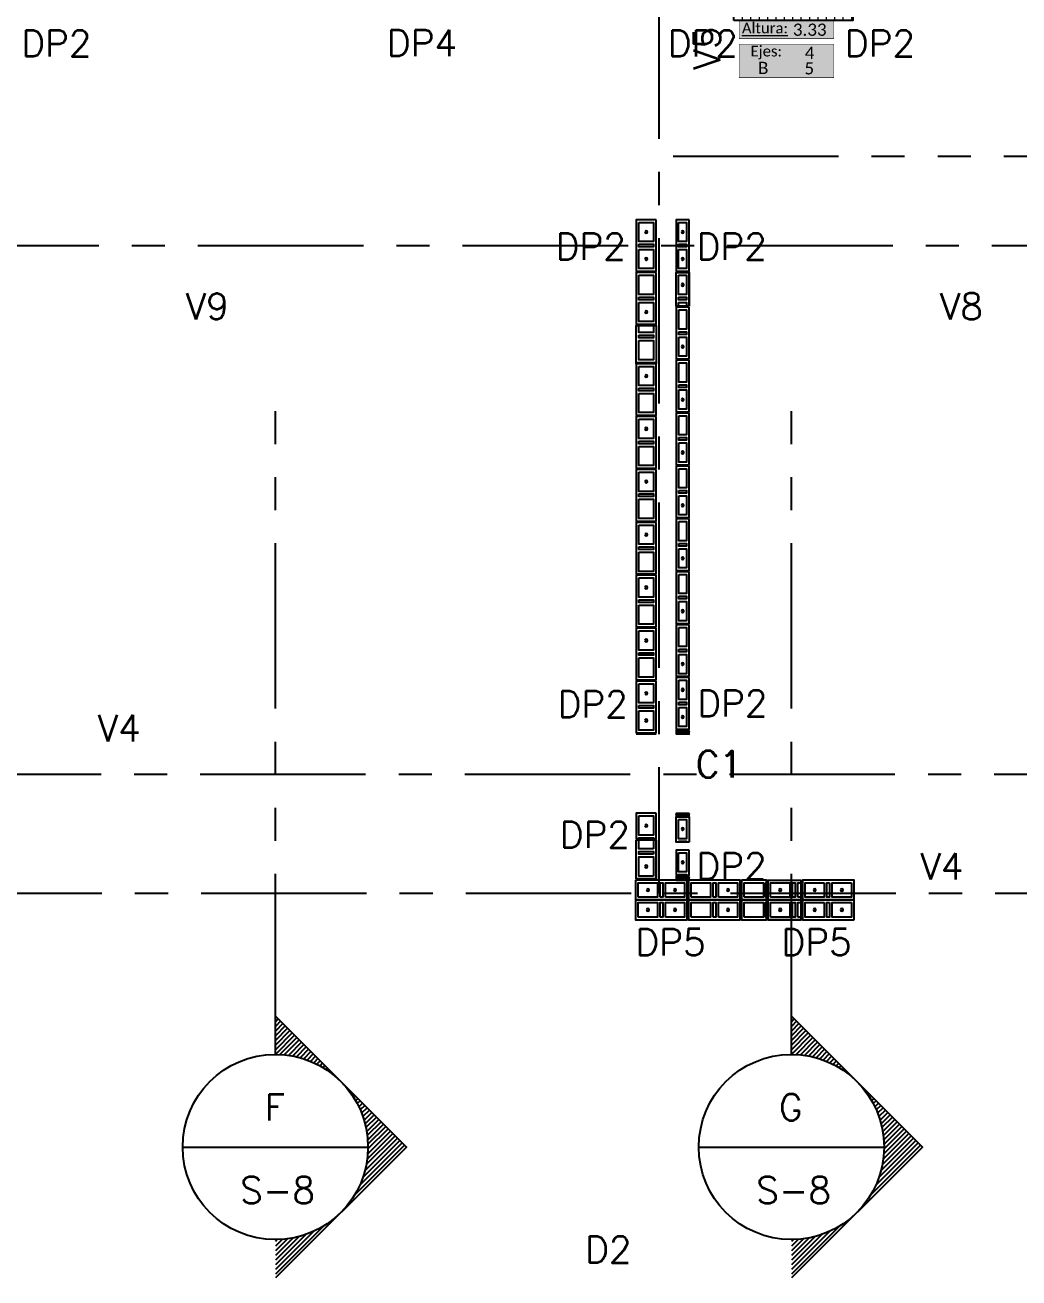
# Model space of a CAD drawing. Header units: metres. Extents: x -32.5 to 8.2, y -20.5 to 12.4.
# Drawn here: x -7.38 to 0.13, y -6.47 to 3 of the extents above; entities that cross this region are included whole.
import ezdxf
from ezdxf.enums import TextEntityAlignment as Align
from ezdxf.xclip import XClip

# ---------------------------------------------------------------- set-up
doc = ezdxf.new("R2010")
doc.units = ezdxf.units.M
doc.header["$XCLIPFRAME"] = 2
doc.linetypes.add('CENTER', pattern=[2, 1.25, -0.25, 0.25, -0.25])
doc.linetypes.add('PHANTOM', pattern=[2.5, 1.25, -0.25, 0.25, -0.25, 0.25, -0.25])
for name, color, linetype in [('BLOCK251', 1, 'Continuous'), ('BLOKS 008', 8, 'Continuous'), ('hatch', 8, 'Continuous'), ('N2 Muro de 15cm - Vano puerta', 2, 'Continuous'), ('S-ejes 008', 8, 'CENTER'), ('S-secciones 005', 5, 'Continuous'), ('S-text 003', 3, 'Continuous'), ('S-text 004', 4, 'Continuous'), ('TEX5', 4, 'Continuous')]:
    doc.layers.add(name, color=color, linetype=linetype)
doc.styles.add('carlos mini 02', font='calibri.ttf')
doc.styles.add('ROMANS', font='romans')

# ---------------------------------------------------------------- blocks, each defined once
blk = doc.blocks.new('*U20')
for points in [[(-0.075, 0.4), (0.075, 0.4), (0.075, 0.01), (-0.075, 0.01)], [(0.055, 0.38), (-0.055, 0.38), (-0.055, 0.235), (0.055, 0.235)], [(0.055, 0.215), (-0.055, 0.215), (-0.055, 0.195), (0.055, 0.195)], [(0.055, 0.175), (-0.055, 0.175), (-0.055, 0.03), (0.055, 0.03)]]:
    blk.add_lwpolyline(points, close=True)
at = {"color": 251}
blk.add_lwpolyline([(-0.075, 0), (0.075, 0)], dxfattribs=at)
at = {"color": 3}
for centre in [(0, 0.3075), (0, 0.1025)]:
    blk.add_circle(centre, 0.00953, dxfattribs=at)
blk = doc.blocks.new('*U21')
for points in [[(-0.075, 0.4), (0.075, 0.4), (0.075, 0.01), (-0.075, 0.01)], [(0.055, 0.38), (-0.055, 0.38), (-0.055, 0.235), (0.055, 0.235)], [(0.055, 0.215), (-0.055, 0.215), (-0.055, 0.195), (0.055, 0.195)], [(0.055, 0.175), (-0.055, 0.175), (-0.055, 0.03), (0.055, 0.03)]]:
    blk.add_lwpolyline(points, close=True)
at = {"color": 251}
blk.add_lwpolyline([(-0.075, 0), (0.075, 0)], dxfattribs=at)
at = {"color": 3}
blk.add_circle((0, 0.3075), 0.00953, dxfattribs=at)
blk = doc.blocks.new('*U22')
for points in [[(-0.075, 0.4), (0.075, 0.4), (0.075, 0.01), (-0.075, 0.01)], [(0.055, 0.38), (-0.055, 0.38), (-0.055, 0.235), (0.055, 0.235)], [(0.055, 0.215), (-0.055, 0.215), (-0.055, 0.195), (0.055, 0.195)], [(0.055, 0.175), (-0.055, 0.175), (-0.055, 0.03), (0.055, 0.03)]]:
    blk.add_lwpolyline(points, close=True)
at = {"color": 251}
blk.add_lwpolyline([(-0.075, 0), (0.075, 0)], dxfattribs=at)
at = {"color": 3}
blk.add_circle((0, 0.3075), 0.00953, dxfattribs=at)
blk = doc.blocks.new('*U23')
for points in [[(-0.075, 0.4), (0.075, 0.4), (0.075, 0.01), (-0.075, 0.01)], [(0.055, 0.38), (-0.055, 0.38), (-0.055, 0.235), (0.055, 0.235)], [(0.055, 0.215), (-0.055, 0.215), (-0.055, 0.195), (0.055, 0.195)], [(0.055, 0.175), (-0.055, 0.175), (-0.055, 0.03), (0.055, 0.03)]]:
    blk.add_lwpolyline(points, close=True)
at = {"color": 251}
blk.add_lwpolyline([(-0.075, 0), (0.075, 0)], dxfattribs=at)
at = {"color": 3}
blk.add_circle((0, 0.3075), 0.00953, dxfattribs=at)
blk = doc.blocks.new('*U24')
for points in [[(-0.075, 0.4), (0.075, 0.4), (0.075, 0.01), (-0.075, 0.01)], [(0.055, 0.38), (-0.055, 0.38), (-0.055, 0.235), (0.055, 0.235)], [(0.055, 0.215), (-0.055, 0.215), (-0.055, 0.195), (0.055, 0.195)], [(0.055, 0.175), (-0.055, 0.175), (-0.055, 0.03), (0.055, 0.03)]]:
    blk.add_lwpolyline(points, close=True)
at = {"color": 251}
blk.add_lwpolyline([(-0.075, 0), (0.075, 0)], dxfattribs=at)
at = {"color": 3}
blk.add_circle((0, 0.3075), 0.00953, dxfattribs=at)
blk = doc.blocks.new('*U25')
for points in [[(-0.075, 0.4), (0.075, 0.4), (0.075, 0.01), (-0.075, 0.01)], [(0.055, 0.38), (-0.055, 0.38), (-0.055, 0.235), (0.055, 0.235)], [(0.055, 0.215), (-0.055, 0.215), (-0.055, 0.195), (0.055, 0.195)], [(0.055, 0.175), (-0.055, 0.175), (-0.055, 0.03), (0.055, 0.03)]]:
    blk.add_lwpolyline(points, close=True)
at = {"color": 251}
blk.add_lwpolyline([(-0.075, 0), (0.075, 0)], dxfattribs=at)
at = {"color": 3}
blk.add_circle((0, 0.3075), 0.00953, dxfattribs=at)
blk = doc.blocks.new('*U26')
for points in [[(-0.075, 0.4), (0.075, 0.4), (0.075, 0.01), (-0.075, 0.01)], [(0.055, 0.38), (-0.055, 0.38), (-0.055, 0.235), (0.055, 0.235)], [(0.055, 0.215), (-0.055, 0.215), (-0.055, 0.195), (0.055, 0.195)], [(0.055, 0.175), (-0.055, 0.175), (-0.055, 0.03), (0.055, 0.03)]]:
    blk.add_lwpolyline(points, close=True)
at = {"color": 251}
blk.add_lwpolyline([(-0.075, 0), (0.075, 0)], dxfattribs=at)
at = {"color": 3}
blk.add_circle((0, 0.3075), 0.00953, dxfattribs=at)
blk = doc.blocks.new('*U27')
for points in [[(-0.075, 0.4), (0.075, 0.4), (0.075, 0.01), (-0.075, 0.01)], [(0.055, 0.38), (-0.055, 0.38), (-0.055, 0.235), (0.055, 0.235)], [(0.055, 0.215), (-0.055, 0.215), (-0.055, 0.195), (0.055, 0.195)], [(0.055, 0.175), (-0.055, 0.175), (-0.055, 0.03), (0.055, 0.03)]]:
    blk.add_lwpolyline(points, close=True)
at = {"color": 251}
blk.add_lwpolyline([(-0.075, 0), (0.075, 0)], dxfattribs=at)
at = {"color": 3}
for centre in [(0, 0.3075), (0, 0.1025)]:
    blk.add_circle(centre, 0.00953, dxfattribs=at)
blk = doc.blocks.new('*U28')
for points in [[(-0.075, 0.4), (0.075, 0.4), (0.075, 0.01), (-0.075, 0.01)], [(0.055, 0.38), (-0.055, 0.38), (-0.055, 0.235), (0.055, 0.235)], [(0.055, 0.215), (-0.055, 0.215), (-0.055, 0.195), (0.055, 0.195)], [(0.055, 0.175), (-0.055, 0.175), (-0.055, 0.03), (0.055, 0.03)]]:
    blk.add_lwpolyline(points, close=True)
at = {"color": 3}
blk.add_circle((0, 0.3075), 0.00953, dxfattribs=at)
blk = doc.blocks.new('*U30')
for points in [[(-0.075, 0.4), (0.075, 0.4), (0.075, 0.01), (-0.075, 0.01)], [(0.055, 0.38), (-0.055, 0.38), (-0.055, 0.235), (0.055, 0.235)], [(0.055, 0.215), (-0.055, 0.215), (-0.055, 0.195), (0.055, 0.195)], [(0.055, 0.175), (-0.055, 0.175), (-0.055, 0.03), (0.055, 0.03)]]:
    blk.add_lwpolyline(points, close=True)
at = {"color": 251}
blk.add_lwpolyline([(-0.075, 0), (0.075, 0)], dxfattribs=at)
at = {"color": 3}
blk.add_circle((0, 0.1025), 0.00953, dxfattribs=at)
blk = doc.blocks.new('*U298')
for points in [[(-0.05, 0.4), (0.05, 0.4), (0.05, 0.01), (-0.05, 0.01)], [(0.03, 0.38), (-0.03, 0.38), (-0.03, 0.235), (0.03, 0.235)], [(0.03, 0.215), (-0.03, 0.215), (-0.03, 0.195), (0.03, 0.195)], [(0.03, 0.175), (-0.03, 0.175), (-0.03, 0.03), (0.03, 0.03)]]:
    blk.add_lwpolyline(points, close=True)
at = {"color": 251}
blk.add_lwpolyline([(-0.05, 0), (0.05, 0)], dxfattribs=at)
at = {"color": 3}
for centre in [(0, 0.3075), (0, 0.1025)]:
    blk.add_circle(centre, 0.00953, dxfattribs=at)
blk = doc.blocks.new('*U300')
for points in [[(-0.05, 0.4), (0.05, 0.4), (0.05, 0.01), (-0.05, 0.01)], [(0.03, 0.38), (-0.03, 0.38), (-0.03, 0.235), (0.03, 0.235)], [(0.03, 0.215), (-0.03, 0.215), (-0.03, 0.195), (0.03, 0.195)], [(0.03, 0.175), (-0.03, 0.175), (-0.03, 0.03), (0.03, 0.03)]]:
    blk.add_lwpolyline(points, close=True)
at = {"color": 251}
blk.add_lwpolyline([(-0.05, 0), (0.05, 0)], dxfattribs=at)
at = {"color": 3}
for centre in [(0, 0.3075), (0, 0.1025)]:
    blk.add_circle(centre, 0.00953, dxfattribs=at)
blk = doc.blocks.new('*U301')
for points in [[(-0.05, 0.4), (0.05, 0.4), (0.05, 0.01), (-0.05, 0.01)], [(0.03, 0.38), (-0.03, 0.38), (-0.03, 0.235), (0.03, 0.235)], [(0.03, 0.215), (-0.03, 0.215), (-0.03, 0.195), (0.03, 0.195)], [(0.03, 0.175), (-0.03, 0.175), (-0.03, 0.03), (0.03, 0.03)]]:
    blk.add_lwpolyline(points, close=True)
at = {"color": 251}
blk.add_lwpolyline([(-0.05, 0), (0.05, 0)], dxfattribs=at)
at = {"color": 3}
blk.add_circle((0, 0.1025), 0.00953, dxfattribs=at)
blk = doc.blocks.new('*U302')
for points in [[(-0.05, 0.4), (0.05, 0.4), (0.05, 0.01), (-0.05, 0.01)], [(0.03, 0.38), (-0.03, 0.38), (-0.03, 0.235), (0.03, 0.235)], [(0.03, 0.215), (-0.03, 0.215), (-0.03, 0.195), (0.03, 0.195)], [(0.03, 0.175), (-0.03, 0.175), (-0.03, 0.03), (0.03, 0.03)]]:
    blk.add_lwpolyline(points, close=True)
at = {"color": 251}
blk.add_lwpolyline([(-0.05, 0), (0.05, 0)], dxfattribs=at)
at = {"color": 3}
blk.add_circle((0, 0.1025), 0.00953, dxfattribs=at)
blk = doc.blocks.new('*U303')
for points in [[(-0.05, 0.4), (0.05, 0.4), (0.05, 0.01), (-0.05, 0.01)], [(0.03, 0.38), (-0.03, 0.38), (-0.03, 0.235), (0.03, 0.235)], [(0.03, 0.215), (-0.03, 0.215), (-0.03, 0.195), (0.03, 0.195)], [(0.03, 0.175), (-0.03, 0.175), (-0.03, 0.03), (0.03, 0.03)]]:
    blk.add_lwpolyline(points, close=True)
at = {"color": 251}
blk.add_lwpolyline([(-0.05, 0), (0.05, 0)], dxfattribs=at)
at = {"color": 3}
blk.add_circle((0, 0.1025), 0.00953, dxfattribs=at)
blk = doc.blocks.new('*U304')
for points in [[(-0.05, 0.4), (0.05, 0.4), (0.05, 0.01), (-0.05, 0.01)], [(0.03, 0.38), (-0.03, 0.38), (-0.03, 0.235), (0.03, 0.235)], [(0.03, 0.215), (-0.03, 0.215), (-0.03, 0.195), (0.03, 0.195)], [(0.03, 0.175), (-0.03, 0.175), (-0.03, 0.03), (0.03, 0.03)]]:
    blk.add_lwpolyline(points, close=True)
at = {"color": 251}
blk.add_lwpolyline([(-0.05, 0), (0.05, 0)], dxfattribs=at)
at = {"color": 3}
blk.add_circle((0, 0.1025), 0.00953, dxfattribs=at)
blk = doc.blocks.new('*U305')
for points in [[(-0.05, 0.4), (0.05, 0.4), (0.05, 0.01), (-0.05, 0.01)], [(0.03, 0.38), (-0.03, 0.38), (-0.03, 0.235), (0.03, 0.235)], [(0.03, 0.215), (-0.03, 0.215), (-0.03, 0.195), (0.03, 0.195)], [(0.03, 0.175), (-0.03, 0.175), (-0.03, 0.03), (0.03, 0.03)]]:
    blk.add_lwpolyline(points, close=True)
at = {"color": 251}
blk.add_lwpolyline([(-0.05, 0), (0.05, 0)], dxfattribs=at)
at = {"color": 3}
blk.add_circle((0, 0.1025), 0.00953, dxfattribs=at)
blk = doc.blocks.new('*U306')
for points in [[(-0.05, 0.4), (0.05, 0.4), (0.05, 0.01), (-0.05, 0.01)], [(0.03, 0.38), (-0.03, 0.38), (-0.03, 0.235), (0.03, 0.235)], [(0.03, 0.215), (-0.03, 0.215), (-0.03, 0.195), (0.03, 0.195)], [(0.03, 0.175), (-0.03, 0.175), (-0.03, 0.03), (0.03, 0.03)]]:
    blk.add_lwpolyline(points, close=True)
at = {"color": 251}
blk.add_lwpolyline([(-0.05, 0), (0.05, 0)], dxfattribs=at)
at = {"color": 3}
blk.add_circle((0, 0.1025), 0.00953, dxfattribs=at)
blk = doc.blocks.new('*U307')
for points in [[(-0.05, 0.4), (0.05, 0.4), (0.05, 0.01), (-0.05, 0.01)], [(0.03, 0.38), (-0.03, 0.38), (-0.03, 0.235), (0.03, 0.235)], [(0.03, 0.215), (-0.03, 0.215), (-0.03, 0.195), (0.03, 0.195)], [(0.03, 0.175), (-0.03, 0.175), (-0.03, 0.03), (0.03, 0.03)]]:
    blk.add_lwpolyline(points, close=True)
at = {"color": 251}
blk.add_lwpolyline([(-0.05, 0), (0.05, 0)], dxfattribs=at)
at = {"color": 3}
blk.add_circle((0, 0.1025), 0.00953, dxfattribs=at)
blk = doc.blocks.new('*U308')
for points in [[(-0.05, 0.4), (0.05, 0.4), (0.05, 0.01), (-0.05, 0.01)], [(0.03, 0.38), (-0.03, 0.38), (-0.03, 0.235), (0.03, 0.235)], [(0.03, 0.215), (-0.03, 0.215), (-0.03, 0.195), (0.03, 0.195)], [(0.03, 0.175), (-0.03, 0.175), (-0.03, 0.03), (0.03, 0.03)]]:
    blk.add_lwpolyline(points, close=True)
at = {"color": 251}
blk.add_lwpolyline([(-0.05, 0), (0.05, 0)], dxfattribs=at)
at = {"color": 3}
blk.add_circle((0, 0.3075), 0.00953, dxfattribs=at)
blk = doc.blocks.new('*U356')
for points in [[(-0.075, 0.4), (0.075, 0.4), (0.075, 0.21), (-0.075, 0.21)], [(0.055, 0.38), (-0.055, 0.38), (-0.055, 0.235), (0.055, 0.235)]]:
    blk.add_lwpolyline(points, close=True)
at = {"color": 251}
blk.add_lwpolyline([(-0.075, 0.2), (0.075, 0.2)], dxfattribs=at)
blk.add_lwpolyline([(0.055, 0.21), (0.055, 0.215), (-0.055, 0.215), (-0.055, 0.21)])
at = {"color": 3}
blk.add_circle((0, 0.3075), 0.00953, dxfattribs=at)
blk = doc.blocks.new('*U357')
for points in [[(-0.075, 0.4), (0.075, 0.4), (0.075, 0.01), (-0.075, 0.01)], [(0.055, 0.38), (-0.055, 0.38), (-0.055, 0.235), (0.055, 0.235)], [(0.055, 0.215), (-0.055, 0.215), (-0.055, 0.195), (0.055, 0.195)], [(0.055, 0.175), (-0.055, 0.175), (-0.055, 0.03), (0.055, 0.03)]]:
    blk.add_lwpolyline(points, close=True)
at = {"color": 3}
blk.add_circle((0, 0.3075), 0.00953, dxfattribs=at)
blk = doc.blocks.new('*U358')
for points in [[(-0.075, 0.4), (0.075, 0.4), (0.075, 0.01), (-0.075, 0.01)], [(0.055, 0.38), (-0.055, 0.38), (-0.055, 0.235), (0.055, 0.235)], [(0.055, 0.215), (-0.055, 0.215), (-0.055, 0.195), (0.055, 0.195)], [(0.055, 0.175), (-0.055, 0.175), (-0.055, 0.03), (0.055, 0.03)]]:
    blk.add_lwpolyline(points, close=True)
at = {"color": 251}
blk.add_lwpolyline([(-0.075, 0), (0.075, 0)], dxfattribs=at)
at = {"color": 3}
for centre in [(0, 0.3075), (0, 0.1025)]:
    blk.add_circle(centre, 0.00953, dxfattribs=at)
blk = doc.blocks.new('*U359')
for points in [[(-0.075, 0.4), (0.075, 0.4), (0.075, 0.01), (-0.075, 0.01)], [(0.055, 0.38), (-0.055, 0.38), (-0.055, 0.235), (0.055, 0.235)], [(0.055, 0.215), (-0.055, 0.215), (-0.055, 0.195), (0.055, 0.195)], [(0.055, 0.175), (-0.055, 0.175), (-0.055, 0.03), (0.055, 0.03)]]:
    blk.add_lwpolyline(points, close=True)
at = {"color": 251}
blk.add_lwpolyline([(-0.075, 0), (0.075, 0)], dxfattribs=at)
at = {"color": 3}
blk.add_circle((0, 0.1025), 0.00953, dxfattribs=at)
blk = doc.blocks.new('*U360')
for points in [[(-0.075, 0.4), (0.075, 0.4), (0.075, 0.21), (-0.075, 0.21)], [(0.055, 0.38), (-0.055, 0.38), (-0.055, 0.235), (0.055, 0.235)]]:
    blk.add_lwpolyline(points, close=True)
at = {"color": 251}
blk.add_lwpolyline([(-0.075, 0.2), (0.075, 0.2)], dxfattribs=at)
blk.add_lwpolyline([(0.055, 0.21), (0.055, 0.215), (-0.055, 0.215), (-0.055, 0.21)])
blk = doc.blocks.new('*U361')
for points in [[(-0.075, 0.4), (0.075, 0.4), (0.075, 0.01), (-0.075, 0.01)], [(0.055, 0.38), (-0.055, 0.38), (-0.055, 0.235), (0.055, 0.235)], [(0.055, 0.215), (-0.055, 0.215), (-0.055, 0.195), (0.055, 0.195)], [(0.055, 0.175), (-0.055, 0.175), (-0.055, 0.03), (0.055, 0.03)]]:
    blk.add_lwpolyline(points, close=True)
at = {"color": 3}
blk.add_circle((0, 0.3075), 0.00953, dxfattribs=at)
blk = doc.blocks.new('*U362')
for points in [[(-0.075, 0.4), (0.075, 0.4), (0.075, 0.01), (-0.075, 0.01)], [(0.055, 0.38), (-0.055, 0.38), (-0.055, 0.235), (0.055, 0.235)], [(0.055, 0.215), (-0.055, 0.215), (-0.055, 0.195), (0.055, 0.195)], [(0.055, 0.175), (-0.055, 0.175), (-0.055, 0.03), (0.055, 0.03)]]:
    blk.add_lwpolyline(points, close=True)
at = {"color": 251}
blk.add_lwpolyline([(-0.075, 0), (0.075, 0)], dxfattribs=at)
at = {"color": 3}
for centre in [(0, 0.3075), (0, 0.1025)]:
    blk.add_circle(centre, 0.00953, dxfattribs=at)
blk = doc.blocks.new('*U363')
for points in [[(-0.075, 0.4), (0.075, 0.4), (0.075, 0.01), (-0.075, 0.01)], [(0.055, 0.38), (-0.055, 0.38), (-0.055, 0.235), (0.055, 0.235)], [(0.055, 0.215), (-0.055, 0.215), (-0.055, 0.195), (0.055, 0.195)], [(0.055, 0.175), (-0.055, 0.175), (-0.055, 0.03), (0.055, 0.03)]]:
    blk.add_lwpolyline(points, close=True)
at = {"color": 251}
blk.add_lwpolyline([(-0.075, 0), (0.075, 0)], dxfattribs=at)
at = {"color": 3}
blk.add_circle((0, 0.1025), 0.00953, dxfattribs=at)
blk = doc.blocks.new('*U364')
for points in [[(-0.075, 0.4), (0.075, 0.4), (0.075, 0.21), (-0.075, 0.21)], [(0.055, 0.38), (-0.055, 0.38), (-0.055, 0.235), (0.055, 0.235)]]:
    blk.add_lwpolyline(points, close=True)
at = {"color": 251}
blk.add_lwpolyline([(-0.075, 0.2), (0.075, 0.2)], dxfattribs=at)
blk.add_lwpolyline([(0.055, 0.21), (0.055, 0.215), (-0.055, 0.215), (-0.055, 0.21)])
blk = doc.blocks.new('*U365')
for points in [[(-0.075, 0.4), (0.075, 0.4), (0.075, 0.01), (-0.075, 0.01)], [(0.055, 0.38), (-0.055, 0.38), (-0.055, 0.235), (0.055, 0.235)], [(0.055, 0.215), (-0.055, 0.215), (-0.055, 0.195), (0.055, 0.195)], [(0.055, 0.175), (-0.055, 0.175), (-0.055, 0.03), (0.055, 0.03)]]:
    blk.add_lwpolyline(points, close=True)
at = {"color": 3}
blk.add_circle((0, 0.3075), 0.00953, dxfattribs=at)
blk = doc.blocks.new('*U370')
for points in [[(-0.05, 0.4), (0.05, 0.4), (0.05, 0.01), (-0.05, 0.01)], [(0.03, 0.38), (-0.03, 0.38), (-0.03, 0.235), (0.03, 0.235)], [(0.03, 0.215), (-0.03, 0.215), (-0.03, 0.195), (0.03, 0.195)], [(0.03, 0.175), (-0.03, 0.175), (-0.03, 0.03), (0.03, 0.03)]]:
    blk.add_lwpolyline(points, close=True)
at = {"color": 251}
blk.add_lwpolyline([(-0.05, 0), (0.05, 0)], dxfattribs=at)
at = {"color": 3}
for centre in [(0, 0.3075), (0, 0.1025)]:
    blk.add_circle(centre, 0.00953, dxfattribs=at)
blk = doc.blocks.new('*U371')
for points in [[(-0.05, 0.4), (0.05, 0.4), (0.05, 0.21), (-0.05, 0.21)], [(0.03, 0.38), (-0.03, 0.38), (-0.03, 0.235), (0.03, 0.235)]]:
    blk.add_lwpolyline(points, close=True)
at = {"color": 251}
blk.add_lwpolyline([(-0.05, 0.2), (0.05, 0.2)], dxfattribs=at)
blk.add_lwpolyline([(0.03, 0.21), (0.03, 0.215), (-0.03, 0.215), (-0.03, 0.21)])
at = {"color": 3}
blk.add_circle((0, 0.3075), 0.00953, dxfattribs=at)
blk = doc.blocks.new('*X481')
at = {"color": 0}
for p, q in [((2.8236, 0.5785), (2.8342, 0.5891)), ((2.8324, 0.5696), (2.8519, 0.5891)), ((2.8412, 0.5608), (2.8695, 0.5891)), ((2.8501, 0.552), (2.8872, 0.5891)), ((2.8589, 0.5431), (2.9049, 0.5891)), ((2.8677, 0.5343), (2.9226, 0.5891)), ((2.8766, 0.5255), (2.9403, 0.5891)), ((2.8854, 0.5166), (2.9579, 0.5891)), ((2.8943, 0.5078), (2.9583, 0.5718)), ((3.6069, 0.4073), (3.7888, 0.5891)), ((3.6267, 0.4447), (3.7711, 0.5891)), ((3.6385, 0.4742), (3.7534, 0.5891)), ((3.6462, 0.4996), (3.7358, 0.5891)), ((3.6515, 0.5225), (3.7181, 0.5891)), ((3.6549, 0.5436), (3.7004, 0.5891)), ((3.6569, 0.5633), (3.6827, 0.5891)), ((3.6578, 0.5819), (3.665, 0.5891)), ((2.9031, 0.4989), (2.9595, 0.5554)), ((2.9119, 0.4901), (2.9614, 0.5396)), ((2.9208, 0.4813), (2.9639, 0.5244)), ((2.9296, 0.4724), (2.967, 0.5098)), ((2.9385, 0.4636), (2.9706, 0.4957)), ((2.9473, 0.4547), (2.9746, 0.4821)), ((2.9561, 0.4459), (2.9792, 0.4689)), ((2.965, 0.4371), (2.9841, 0.4562)), ((2.9738, 0.4282), (2.9895, 0.4439)), ((2.9826, 0.4194), (2.9952, 0.4319)), ((2.9915, 0.4105), (3.0013, 0.4203)), ((3.0003, 0.4017), (3.0077, 0.4091)), ((3.0092, 0.3929), (3.0145, 0.3982)), ((3.018, 0.384), (3.0217, 0.3877)), ((3.0976, 0.3045), (3.1004, 0.3073)), ((3.1064, 0.2956), (3.1107, 0.3)), ((3.1152, 0.2868), (3.1214, 0.293)), ((3.1241, 0.278), (3.1324, 0.2863)), ((3.3008, 0.1012), (3.4898, 0.2901)), ((3.1329, 0.2691), (3.1438, 0.28)), ((3.1417, 0.2603), (3.1555, 0.274)), ((3.1506, 0.2514), (3.1676, 0.2685)), ((3.1594, 0.2426), (3.1801, 0.2633)), ((3.1683, 0.2338), (3.193, 0.2585)), ((3.1771, 0.2249), (3.2064, 0.2542)), ((3.1859, 0.2161), (3.2202, 0.2503)), ((3.1948, 0.2073), (3.2344, 0.2469)), ((3.2036, 0.1984), (3.2493, 0.2441)), ((3.2125, 0.1896), (3.2647, 0.2418)), ((3.2213, 0.1807), (3.2807, 0.2402)), ((3.2301, 0.1719), (3.2975, 0.2393)), ((3.239, 0.1631), (3.3151, 0.2392)), ((3.2478, 0.1542), (3.3337, 0.2401)), ((3.2567, 0.1454), (3.3534, 0.2421)), ((3.2655, 0.1365), (3.3745, 0.2455)), ((3.2743, 0.1277), (3.3974, 0.2508)), ((3.2832, 0.1189), (3.4229, 0.2586)), ((3.292, 0.11), (3.4523, 0.2703))]:
    blk.add_line(p, q, dxfattribs=at)
blk = doc.blocks.new('*U894')
at = {"linetype": 'Continuous', "lineweight": 0}
h = blk.add_hatch(dxfattribs=at)
h.set_pattern_fill('HONEY', color=256, scale=0.01, angle=29.99996, style=0)
h.set_pattern_definition([(30, (-0.703643, -7e-06), (0.02749634, 0.047625), [0.03175, -0.0635]), (150, (-0.703643, -7e-06), (-0.0549926, 4e-08), [0.03175, -0.0635]), (90, (-0.703643, -7e-06), (-0.02749627, 0.047625), [-0.0635, 0.03175])])
h.paths.add_polyline_path([(0, 0.065), (0, -0.065), (0.7795, -0.065), (0.7795, 0.065)])
at = {"ltscale": 0.02}
h = blk.add_hatch(color=251, dxfattribs=at)
h.dxf.hatch_style = 1
h.paths.add_polyline_path([(0.0359, -0.065), (0.6559, -0.065), (0.6559, -0.185), (0.0359, -0.185)])
h = blk.add_hatch(color=251, dxfattribs=at)
h.dxf.hatch_style = 1
h.paths.add_polyline_path([(0.0359, -0.2207), (0.6559, -0.2207), (0.6559, -0.4407), (0.0359, -0.4407)])
blk.add_lwpolyline([(0, -0.065), (0, 0.065), (0.7795, 0.065), (0.7795, -0.065)], close=True)
at = {"color": 18, "linetype": 'Continuous', "lineweight": -3, "true_color": 0x000000, "const_width": 0.003}
for points in [[(0.0359, -0.065), (0.6559, -0.065), (0.6559, -0.185), (0.0359, -0.185)], [(0.0359, -0.2207), (0.6559, -0.2207), (0.6559, -0.4407), (0.0359, -0.4407)]]:
    blk.add_lwpolyline(points, close=True, dxfattribs=at)
at = {"color": 7, "linetype": 'Continuous', "lineweight": 0, "ltscale": 0.02, "char_height": 0.07, "width": 0.534118, "attachment_point": 1, "style": 'carlos mini 02'}
for s, insert in [('{\\LAltura:}', (0.054, -0.0801)), ('Ejes:', (0.1106, -0.2315))]:
    blk.add_mtext(s, dxfattribs=dict(at, insert=insert))
at = {"linetype": 'Continuous', "lineweight": 0, "style": 'carlos mini 02'}
blk.add_attdef('AL.TU', text='', height=0.08, dxfattribs=at).set_placement((0.4981, -0.166), align=Align.CENTER)
for tag, p in [('EP2', (0.4975, -0.2778)), ('EP1', (0.1934, -0.3764)), ('EP3', (0.4949, -0.3789))]:
    blk.add_attdef(tag, text='', height=0.08, dxfattribs=at).set_placement(p, align=Align.MIDDLE_CENTER)

msp = doc.modelspace()

# ---------------------------------------------------------------- hatches: boundary and pattern name
at = {"layer": 'hatch'}
h = msp.add_hatch(dxfattribs=at)
h.set_pattern_fill('HONEY', color=256, scale=0.0025, angle=283.86149)
h.set_pattern_definition([(283.86149112, (-3981.459407, 2288.934942), (0.009526334386, -0.009912652092), [0.0079375, -0.015875]), (43.86149112, (-3981.459407, 2288.934942), (0.003821441338, 0.013206373629), [0.0079375, -0.015875]), (343.86149112, (-3981.459407, 2288.934942), (0.013347775724, 0.003293721537), [-0.015875, 0.0079375])])
h.paths.add_polyline_path([(-2.3567, -2.3332), (-2.4568, -2.3331), (-2.4567, -2.3592), (-2.3568, -2.3594)])
h = msp.add_hatch(dxfattribs=at)
h.set_pattern_fill('HONEY', color=256, scale=0.0025, angle=283.86149)
h.set_pattern_definition([(283.86149112, (-3981.4594204, 2288.3083916), (0.009526334386, -0.009912652092), [0.0079375, -0.015875]), (43.86149112, (-3981.4594204, 2288.3083916), (0.003821441338, 0.013206373629), [0.0079375, -0.015875]), (343.86149112, (-3981.4594204, 2288.3083916), (0.013347775724, 0.003293721537), [-0.015875, 0.0079375])])
h.paths.add_polyline_path([(-2.3567, -2.9598), (-2.4568, -2.9596), (-2.4568, -2.9858), (-2.3568, -2.9859)])
h = msp.add_hatch(dxfattribs=at)
h.set_pattern_fill('HONEY', color=256, scale=0.0025, angle=283.86149)
h.set_pattern_definition([(283.86149112, (-3981.4594516, 2287.8306824), (0.009526334386, -0.009912652092), [0.0079375, -0.015875]), (43.86149112, (-3981.4594516, 2287.8306824), (0.003821441338, 0.013206373629), [0.0079375, -0.015875]), (343.86149112, (-3981.4594516, 2287.8306824), (0.013347775724, 0.003293721537), [-0.015875, 0.0079375])])
h.paths.add_polyline_path([(-2.3568, -3.4375), (-2.4568, -3.4373), (-2.4568, -3.4635), (-2.3568, -3.4636)])

# ---------------------------------------------------------------- linework, layer by layer
for points in [[(-2.3567, -2.3332), (-2.4568, -2.3331), (-2.4567, -2.3592), (-2.3568, -2.3594)], [(-2.3567, -2.9598), (-2.4568, -2.9596), (-2.4568, -2.9858), (-2.3568, -2.9859)], [(-2.3568, -3.4375), (-2.4568, -3.4373), (-2.4568, -3.4635), (-2.3568, -3.4636)]]:
    msp.add_lwpolyline(points, close=True, dxfattribs=at)
at = {"layer": 'S-ejes 008'}
for p, q in [((-2.5862, 11.39), (-2.5862, -3.5653)), ((7.1805, 1.3327), (-14.4429, 1.3327)), ((7.1976, -2.6644), (-9.718, -2.6644)), ((7.2045, -3.5653), (-11.3862, -3.5653))]:
    msp.add_line(p, q, dxfattribs=at)
at = {"layer": 'S-secciones 005', "linetype": 'PHANTOM'}
for p, q in [((-2.4792, 2.0088), (2.5208, 2.0088)), ((-5.4847, -4.6673), (-5.4847, 0.3327)), ((-1.5847, -4.6673), (-1.5847, 0.3327))]:
    msp.add_line(p, q, dxfattribs=at)
at = {"layer": 'S-secciones 005', "color": 1}
for p, q in [((-6.1847, -5.4821), (-4.7847, -5.4821)), ((-2.2847, -5.4821), (-0.8847, -5.4821))]:
    msp.add_line(p, q, dxfattribs=at)
at = {"layer": 'S-secciones 005', "color": 4}
for points in [[(-5.4847, -4.7821), (-5.4847, -4.4922), (-4.4947, -5.4821), (-5.4847, -6.4721)], [(-1.5847, -4.7821), (-1.5847, -4.4922), (-0.5947, -5.4821), (-1.5847, -6.4721)]]:
    msp.add_lwpolyline(points, dxfattribs=at)
for centre in [(-5.4847, -5.4821), (-1.5847, -5.4821)]:
    msp.add_circle(centre, 0.7, dxfattribs=at)

# ---------------------------------------------------------------- block references
at = {"layer": 'BLOCK251', "xscale": -1}
for name, p in [('*U27', (-2.6818, 1.1291)), ('*U30', (-2.6818, 0.7291)), ('*U26', (-2.6818, 0.0405)), ('*U25', (-2.6818, -0.3595)), ('*U24', (-2.6818, -0.7595)), ('*U23', (-2.6818, -1.1595)), ('*U22', (-2.6818, -1.5595)), ('*U21', (-2.6818, -1.9595)), ('*U20', (-2.6818, -2.3595)), ('*U356', (-2.6818, -3.3591))]:
    msp.add_blockref(name, p, dxfattribs=at)
at = {"layer": 'BLOCK251'}
ref = msp.add_blockref('*U28', (-2.6818, 0.4405), dxfattribs=dict(at, xscale=-1))
XClip(ref).set_block_clipping_path([(-0.0749999999, 0), (0.0749999999, 0.2886460005)])
ref = msp.add_blockref('*U357', (-2.6818, -3.0537), dxfattribs=dict(at, xscale=-1, rotation=180))
XClip(ref).set_block_clipping_path([(-0.0749999998, 0.1054389456), (0.0750000001, 0.4)])
at = {"layer": 'BLOCK251', "xscale": -1}
for name, p, rotation in [('*U358', (-2.3618, -3.5386), 89.99999999999993), ('*U359', (-1.9618, -3.5386), 89.9999999999999), ('*U360', (-1.5618, -3.5386), 89.9999999999999), ('*U358', (-1.511, -3.5386), 269.9999999999999), ('*U362', (-2.3618, -3.6886), 89.9999999999999), ('*U363', (-1.9618, -3.6886), 89.99999999999987), ('*U364', (-1.5618, -3.6886), 89.99999999999987), ('*U362', (-1.511, -3.6886), 269.9999999999999)]:
    msp.add_blockref(name, p, dxfattribs=dict(at, rotation=rotation))
at = {"layer": 'BLOCK251'}
ref = msp.add_blockref('*U361', (-1.3618, -3.5386), dxfattribs=dict(at, xscale=-1, rotation=89.99999999999991))
XClip(ref).set_block_clipping_path([(-0.0749627972, 0.1492201983), (0.0750000001, 0.4)])
ref = msp.add_blockref('*U365', (-1.3618, -3.6886), dxfattribs=dict(at, xscale=-1, rotation=89.9999999999999))
XClip(ref).set_block_clipping_path([(-0.0749627972, 0.1492201983), (0.0750000001, 0.4)])
at = {"layer": 'BLOKS 008', "xscale": -1}
for name, p in [('*U298', (-2.4068, 1.1291)), ('*U307', (-2.4067, 0.4668)), ('*U306', (-2.4067, 0.0668)), ('*U305', (-2.4067, -0.3332)), ('*U304', (-2.4067, -0.7332)), ('*U303', (-2.4067, -1.1332)), ('*U302', (-2.4067, -1.5332)), ('*U301', (-2.4067, -1.9332)), ('*U300', (-2.4067, -2.3332)), ('*U371', (-2.4068, -3.6375))]:
    msp.add_blockref(name, p, dxfattribs=at)
at = {"layer": 'BLOKS 008'}
ref = msp.add_blockref('*U308', (-2.4068, 0.7291), dxfattribs=dict(at, xscale=-1))
XClip(ref).set_block_clipping_path([(-0.0500717172, 0.1476732312), (0.0499999999, 0.4)])
ref = msp.add_blockref('*U370', (-2.4068, -3.3858), dxfattribs=dict(at, xscale=-1))
XClip(ref).set_block_clipping_path([(-0.0499820962, 0.2082302454), (0.0499999999, 0.4)])
at = {"layer": 'N2 Muro de 15cm - Vano puerta', "xscale": 1.153846153850459, "yscale": 1.153846153850459, "zscale": 1.153846153850459, "rotation": 4.336753533296449e-05}
msp.add_blockref('*U894', (-2.021, 3.1113), dxfattribs=at).add_auto_attribs({'AL.TU': '3.33', 'EP1': 'B', 'EP2': '4', 'EP3': '5'})
at = {"layer": 'S-secciones 005', "color": 4, "xscale": -1.999999999999999, "yscale": 1.999999999999999, "zscale": 2, "rotation": 89.99999999919144}
for p in [(-4.3064, 1.1336), (-0.4064, 1.1336)]:
    msp.add_blockref('*X481', p, dxfattribs=at)

# ---------------------------------------------------------------- texts
at = {"style": 'ROMANS'}
msp.add_text('V5', height=0.2, rotation=90, dxfattribs=at).set_placement((-2.1242, 2.6645))
for s, p in [('V9', (-6.1622, 0.7741)), ('V8', (-0.4629, 0.7741)), ('V4', (-6.8279, -2.4153)), ('V4', (-0.61, -3.4593))]:
    msp.add_text(s, height=0.2, dxfattribs=at).set_placement(p)
msp.add_text('C1', height=0.2, dxfattribs=at).set_placement((-1.9598, -2.6874), align=Align.RIGHT)
msp.add_text('D2', height=0.2, dxfattribs=at).set_placement((-2.9681, -6.2572), align=Align.MIDDLE)
at = {"layer": 'S-text 003', "style": 'ROMANS'}
for s, p in [('DP2', (-6.8745, 2.7625)), ('DP4', (-4.1113, 2.7658)), ('DP2', (-1.9887, 2.7625)), ('DP2', (-0.65, 2.7625)), ('DP2', (-2.8356, 1.2268)), ('DP2', (-1.7701, 1.2268)), ('DP2', (-2.821, -2.2334)), ('DP2', (-1.7652, -2.2277)), ('DP2', (-2.8046, -3.2202)), ('DP2', (-1.7716, -3.4577)), ('DP5', (-2.2333, -4.0334)), ('DP5', (-1.1292, -4.0334))]:
    msp.add_text(s, height=0.2, dxfattribs=at).set_placement(p, align=Align.RIGHT)
for p in [(-5.4678, -5.8086), (-1.5678, -5.8086)]:
    msp.add_text('S-8', height=0.2, dxfattribs=at).set_placement(p, align=Align.MIDDLE)
at = {"layer": 'S-text 004', "style": 'ROMANS'}
for s, p in [('F', (-5.4896, -5.1816)), ('G', (-1.5896, -5.1816))]:
    msp.add_text(s, height=0.2, dxfattribs=at).set_placement(p, align=Align.MIDDLE)
at = {"layer": 'TEX5', "style": 'ROMANS'}
msp.add_text('C1', height=0.2, dxfattribs=at).set_placement((-1.954, -2.6872), align=Align.RIGHT)

doc.saveas('drawing.dxf')
